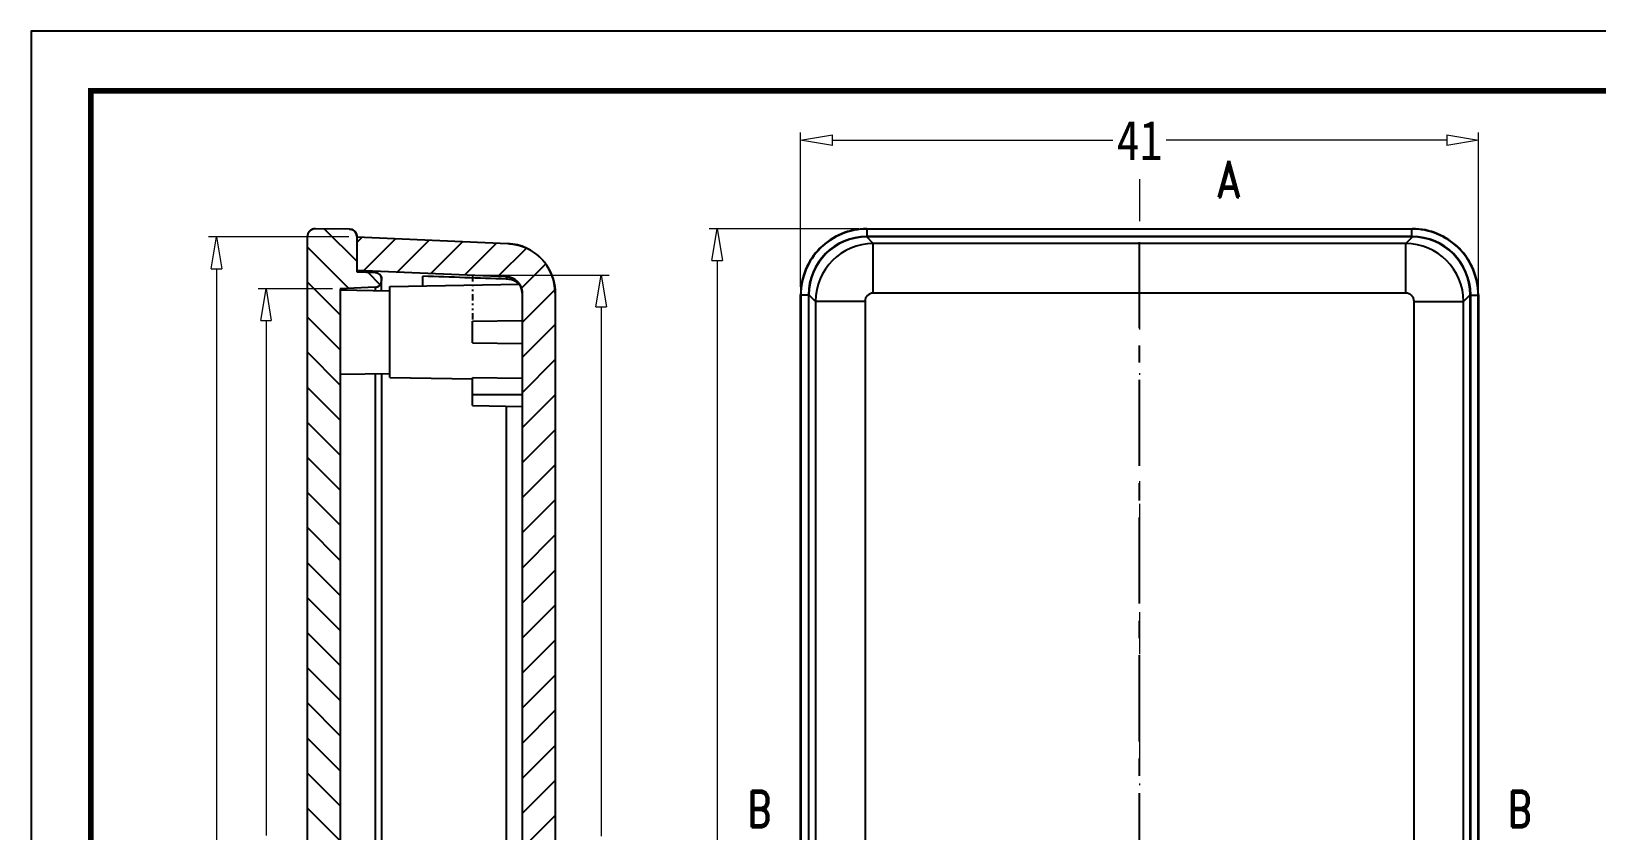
# Model space of a CAD drawing. Header units: millimetres. Extents: x 1055 to 1788, y -1993 to 204.
# Drawn here: x 1054.9 to 1149.6, y 155.8 to 204.2 of the extents above; entities that cross this region are included whole.
import ezdxf
from ezdxf.enums import TextEntityAlignment as Align

# ---------------------------------------------------------------- set-up
doc = ezdxf.new("R2010")
doc.units = ezdxf.units.MM
doc.linetypes.add('CENTER', pattern=[50.8, 31.75, -6.35, 6.35, -6.35])
doc.linetypes.add('DIVIDE', pattern=[31.75, 12.7, -6.35, 0, -6.35, 0, -6.35])
doc.layers.add('dim', color=3, linetype='Continuous', lineweight=9)
doc.layers.add('hatch', color=56, linetype='Continuous', lineweight=9)
doc.layers.add('from', color=7, linetype='Continuous')
doc.styles.add('FFS', font='SIMFANG.TTF', dxfattribs={"width": 0.85})
doc.styles.add('LongTou', font='romand.shx', dxfattribs={"width": 0.8, "bigfont": 'whgdtxt.shx'})
doc.dimstyles.new('YanXiu', dxfattribs={"dimtxt": 2.5, "dimasz": 2.2, "dimexe": 1, "dimexo": 0.6, "dimgap": 0.66, "dimtad": 0, "dimzin": 9, "dimdsep": 46, "dimtxsty": 'FFS', "dimblk": 'CLOSEDBLANK', "dimcen": 0, "dimclrd": 256, "dimclre": 131, "dimclrt": 42, "dimazin": 0, "dimtfac": 1, "dimtofl": 0, "dimtmove": 0, "dimatfit": 3, "dimldrblk": 'CLOSEDBLANK', "dimfxl": 1, "dimlwd": 5, "dimlwe": 5, "dimarcsym": 0})

# ---------------------------------------------------------------- blocks, each defined once
blk = doc.blocks.new('_ClosedBlank')
at = {"color": 0, "linetype": 'ByBlock', "lineweight": -2}
for p, q in [((-1, 0.167), (0, 0)), ((-1, 0.167), (-1, -0.167)), ((0, 0), (-1, -0.167))]:
    blk.add_line(p, q, dxfattribs=at)
blk = doc.blocks.new('*D88')
at = {"layer": 'Defpoints', "color": 0}
for p in [(1105.401, 192.217), (1096.352, 111.217), (1105.401, 111.217)]:
    blk.add_point(p, dxfattribs=at)
at = {"layer": 'dim', "color": 131, "lineweight": 5}
for p, q in [((1104.921, 192.217), (1095.872, 192.217)), ((1104.921, 111.217), (1095.872, 111.217))]:
    blk.add_line(p, q, dxfattribs=at)
at = {"layer": 'dim', "lineweight": 5}
for p, q in [((1096.352, 190.297), (1096.352, 153.321)), ((1096.352, 113.137), (1096.352, 150.112))]:
    blk.add_line(p, q, dxfattribs=at)
at = {"layer": 'dim', "lineweight": 5, "xscale": 1.92, "yscale": 1.92, "zscale": 1.92}
for p, rotation in [((1096.352, 192.217), 90), ((1096.352, 111.217), 270)]:
    blk.add_blockref('_ClosedBlank', p, dxfattribs=dict(at, rotation=rotation))
at = {"layer": 'dim', "color": 42, "insert": (1096.352, 151.717), "char_height": 2.4, "attachment_point": 5, "rotation": 90, "style": 'FFS'}
blk.add_mtext('81', dxfattribs=at)
blk = doc.blocks.new('*D91')
at = {"layer": 'Defpoints', "color": 0}
for p in [(1142.401, 197.567), (1101.401, 188.216, 0), (1142.401, 188.217, 0)]:
    blk.add_point(p, dxfattribs=at)
at = {"layer": 'dim', "color": 131, "lineweight": 5}
for p, q in [((1101.401, 188.696), (1101.401, 198.046)), ((1142.401, 188.696), (1142.401, 198.046))]:
    blk.add_line(p, q, dxfattribs=at)
at = {"layer": 'dim', "lineweight": 5}
for p, q in [((1103.321, 197.567), (1120.28, 197.567)), ((1140.481, 197.567), (1123.522, 197.567))]:
    blk.add_line(p, q, dxfattribs=at)
at = {"layer": 'dim', "lineweight": 5, "xscale": 1.92, "yscale": 1.92, "zscale": 1.92, "rotation": 180}
blk.add_blockref('_ClosedBlank', (1101.401, 197.567), dxfattribs=at)
at = {"layer": 'dim', "lineweight": 5, "xscale": 1.92, "yscale": 1.92, "zscale": 1.92}
blk.add_blockref('_ClosedBlank', (1142.401, 197.567), dxfattribs=at)
at = {"layer": 'dim', "color": 42, "insert": (1121.901, 197.567), "char_height": 2.4, "attachment_point": 5, "style": 'FFS'}
blk.add_mtext('41', dxfattribs=at)
blk = doc.blocks.new('*D99')
at = {"layer": 'Defpoints', "color": 0}
for p in [(1073.556, 188.582), (1069.063, 114.851), (1073.556, 114.851)]:
    blk.add_point(p, dxfattribs=at)
at = {"layer": 'dim', "color": 131, "lineweight": 5}
for p, q in [((1073.077, 188.582), (1068.583, 188.582)), ((1073.077, 114.851), (1068.583, 114.851))]:
    blk.add_line(p, q, dxfattribs=at)
at = {"layer": 'dim', "lineweight": 5}
for p, q in [((1069.063, 186.662), (1069.063, 155.504)), ((1069.063, 116.771), (1069.063, 147.929))]:
    blk.add_line(p, q, dxfattribs=at)
at = {"layer": 'dim', "lineweight": 5, "xscale": 1.92, "yscale": 1.92, "zscale": 1.92}
for p, rotation in [((1069.063, 188.582), 90), ((1069.063, 114.851), 270)]:
    blk.add_blockref('_ClosedBlank', p, dxfattribs=dict(at, rotation=rotation))
at = {"layer": 'dim', "color": 42, "insert": (1069.063, 151.717), "char_height": 2.4, "attachment_point": 5, "rotation": 90, "style": 'FFS'}
blk.add_mtext('73.73', dxfattribs=at)
blk = doc.blocks.new('*D100')
at = {"layer": 'Defpoints', "color": 0}
for p in [(1074.556, 191.717), (1066.063, 111.717), (1074.556, 111.717)]:
    blk.add_point(p, dxfattribs=at)
at = {"layer": 'dim', "color": 131, "lineweight": 5}
for p, q in [((1074.077, 191.717), (1065.583, 191.717)), ((1074.077, 111.717), (1065.583, 111.717))]:
    blk.add_line(p, q, dxfattribs=at)
at = {"layer": 'dim', "lineweight": 5}
for p, q in [((1066.063, 189.797), (1066.063, 153.404)), ((1066.063, 113.637), (1066.063, 150.029))]:
    blk.add_line(p, q, dxfattribs=at)
at = {"layer": 'dim', "lineweight": 5, "xscale": 1.92, "yscale": 1.92, "zscale": 1.92}
for p, rotation in [((1066.063, 191.717), 90), ((1066.063, 111.717), 270)]:
    blk.add_blockref('_ClosedBlank', p, dxfattribs=dict(at, rotation=rotation))
at = {"layer": 'dim', "color": 42, "insert": (1066.063, 151.717), "char_height": 2.4, "attachment_point": 5, "rotation": 90, "style": 'FFS'}
blk.add_mtext('80', dxfattribs=at)
blk = doc.blocks.new('*D104')
at = {"layer": 'Defpoints', "color": 0}
for p in [(1081.556, 189.409, 0), (1089.335, 189.409), (1081.556, 114.024)]:
    blk.add_point(p, dxfattribs=at)
at = {"layer": 'dim', "color": 131, "lineweight": 5}
for p, q in [((1082.036, 189.409), (1089.815, 189.409)), ((1082.036, 114.024), (1089.815, 114.024))]:
    blk.add_line(p, q, dxfattribs=at)
at = {"layer": 'dim', "lineweight": 5}
for p, q in [((1089.335, 187.489), (1089.335, 155.471)), ((1089.335, 115.944), (1089.335, 147.962))]:
    blk.add_line(p, q, dxfattribs=at)
at = {"layer": 'dim', "lineweight": 5, "xscale": 1.92, "yscale": 1.92, "zscale": 1.92}
for p, rotation in [((1089.335, 189.409), 90), ((1089.335, 114.024), 270)]:
    blk.add_blockref('_ClosedBlank', p, dxfattribs=dict(at, rotation=rotation))
at = {"layer": 'dim', "color": 42, "insert": (1089.335, 151.717), "char_height": 2.4, "attachment_point": 5, "rotation": 90, "style": 'FFS'}
blk.add_mtext('75.38', dxfattribs=at)

msp = doc.modelspace()

# ---------------------------------------------------------------- hatches: boundary and pattern name
at = {"linetype": 'Continuous'}
h = msp.add_hatch(dxfattribs=at)
h.set_pattern_fill('DEFAULT__1', color=40, scale=1.5, angle=135, style=0, pattern_type=0)
h.set_pattern_definition([(135, (1667.9526, -384.0609), (-1.0606602, -1.0606602), [])])
edge = h.paths.add_edge_path()
edge.add_line((1074.556, 113.819), (1074.556, 111.684))
edge.add_spline(control_points=[(1074.11, 111.234), (1074.372, 111.237), (1074.556, 111.423), (1074.556, 111.684)], knot_values=[0, 0, 0, 0, 1, 1, 1, 1], weights=[1, 0.80679, 0.80679, 1], degree=3, periodic=0)
edge.add_line((1074.11, 111.234), (1072.061, 111.217))
edge.add_spline(control_points=[(1072.061, 111.217), (1071.766, 111.214), (1071.556, 111.422), (1071.556, 111.717)], knot_values=[0, 0, 0, 0, 1, 1, 1, 1], weights=[1, 0.802676, 0.802676, 1], degree=3, periodic=0)
edge.add_line((1071.556, 191.717), (1071.556, 111.717))
edge.add_spline(control_points=[(1072.061, 192.217), (1071.766, 192.219), (1071.556, 192.012), (1071.556, 191.717)], knot_values=[0, 0, 0, 0, 1, 1, 1, 1], weights=[1, 0.802676, 0.802676, 1], degree=3, periodic=0)
edge.add_line((1074.11, 192.199), (1072.061, 192.217))
edge.add_spline(control_points=[(1074.11, 192.199), (1074.372, 192.196), (1074.556, 192.01), (1074.556, 191.749)], knot_values=[0, 0, 0, 0, 1, 1, 1, 1], weights=[1, 0.80679, 0.80679, 1], degree=3, periodic=0)
edge.add_line((1074.556, 191.749), (1074.556, 189.615))
edge.add_line((1074.556, 189.615), (1075.674, 189.566))
edge.add_spline(control_points=[(1075.674, 189.566), (1075.9, 189.556), (1076.056, 189.392), (1076.056, 189.166)], knot_values=[0, 0, 0, 0, 1, 1, 1, 1], weights=[1, 0.814909, 0.814909, 1], degree=3, periodic=0)
edge.add_line((1076.056, 189.166), (1076.056, 189.074))
edge.add_spline(control_points=[(1075.674, 188.674), (1075.9, 188.684), (1076.056, 188.847), (1076.056, 189.074)], knot_values=[0, 0, 0, 0, 1, 1, 1, 1], weights=[1, 0.814909, 0.814909, 1], degree=3, periodic=0)
edge.add_line((1075.674, 188.674), (1073.556, 188.582))
edge.add_line((1073.556, 188.582), (1073.556, 114.851))
edge.add_line((1075.674, 114.759), (1073.556, 114.851))
edge.add_spline(control_points=[(1075.674, 114.759), (1075.9, 114.749), (1076.056, 114.586), (1076.056, 114.359)], knot_values=[0, 0, 0, 0, 1, 1, 1, 1], weights=[1, 0.814909, 0.814909, 1], degree=3, periodic=0)
edge.add_line((1076.056, 114.359), (1076.056, 114.267))
edge.add_spline(control_points=[(1075.674, 113.867), (1075.9, 113.877), (1076.056, 114.041), (1076.056, 114.267)], knot_values=[0, 0, 0, 0, 1, 1, 1, 1], weights=[1, 0.814909, 0.814909, 1], degree=3, periodic=0)
edge.add_line((1074.556, 113.819), (1075.674, 113.867))
h = msp.add_hatch(dxfattribs=at)
h.set_pattern_fill('DEFAULT__2', color=40, scale=1.5, angle=225, style=0, pattern_type=0)
h.set_pattern_definition([(225, (1667.9526, -384.0609), (1.0606602, -1.0606602), [])])
edge = h.paths.add_edge_path()
edge.add_line((1074.556, 113.718), (1074.556, 111.717))
edge.add_line((1074.556, 113.718), (1083.6, 114.113))
edge.add_spline(control_points=[(1083.6, 114.113), (1084.165, 114.138), (1084.556, 114.547), (1084.556, 115.112)], knot_values=[0, 0, 0, 0, 1, 1, 1, 1], weights=[1, 0.814909, 0.814909, 1], degree=3, periodic=0)
edge.add_line((1084.556, 188.321), (1084.556, 115.112))
edge.add_spline(control_points=[(1083.6, 189.32), (1084.165, 189.295), (1084.556, 188.886), (1084.556, 188.321)], knot_values=[0, 0, 0, 0, 1, 1, 1, 1], weights=[1, 0.814909, 0.814909, 1], degree=3, periodic=0)
edge.add_line((1074.556, 189.715), (1083.6, 189.32))
edge.add_line((1074.556, 191.717), (1074.556, 189.715))
edge.add_line((1074.556, 191.717), (1083.687, 191.318))
edge.add_spline(control_points=[(1083.687, 191.318), (1085.383, 191.244), (1086.556, 190.018), (1086.556, 188.321)], knot_values=[0, 0, 0, 0, 1, 1, 1, 1], weights=[1, 0.814909, 0.814909, 1], degree=3, periodic=0)
edge.add_line((1086.556, 188.321), (1086.556, 115.112))
edge.add_spline(control_points=[(1083.687, 112.115), (1085.383, 112.189), (1086.556, 113.415), (1086.556, 115.112)], knot_values=[0, 0, 0, 0, 1, 1, 1, 1], weights=[1, 0.814909, 0.814909, 1], degree=3, periodic=0)
edge.add_line((1074.556, 111.717), (1083.687, 112.115))

# ---------------------------------------------------------------- linework, layer by layer
at = {"color": 7, "linetype": 'Continuous'}
for p, q in [((1071.556, 191.717, 0), (1071.556, 111.717, 0)), ((1071.556, 191.717, 0), (1071.556, 111.717, 0)), ((1074.11, 192.199, 0), (1072.061, 192.217, 0)), ((1074.11, 192.199, 0), (1072.061, 192.217, 0)), ((1074.556, 191.749, 0), (1074.556, 189.615, 0)), ((1074.556, 191.749, 0), (1074.556, 189.615, 0)), ((1074.556, 191.717, 0), (1083.687, 191.318, 0)), ((1074.556, 191.717, 0), (1083.687, 191.318, 0)), ((1074.556, 191.717, 0), (1074.556, 189.715, 0)), ((1138.404, 191.717), (1105.397, 191.717)), ((1105.796, 191.318), (1105.397, 191.717)), ((1105.4, 192.217), (1138.401, 192.217)), ((1105.418, 192.199), (1105.4, 192.217)), ((1138.383, 192.199), (1105.418, 192.199)), ((1105.418, 191.749), (1105.418, 192.199)), ((1138.383, 191.749), (1105.418, 191.749)), ((1138.005, 191.318), (1105.796, 191.318)), ((1105.796, 188.321), (1105.796, 191.318)), ((1138.005, 191.318), (1138.404, 191.717)), ((1138.005, 188.321), (1138.005, 191.318)), ((1138.401, 192.217), (1138.383, 192.199)), ((1138.383, 191.749), (1138.383, 192.199)), ((1074.556, 189.715, 0), (1083.6, 189.32, 0)), ((1074.556, 189.715, 0), (1083.6, 189.32, 0)), ((1074.556, 189.615, 0), (1075.674, 189.566, 0)), ((1074.556, 189.615, 0), (1075.674, 189.566, 0)), ((1075.674, 188.674, 0), (1073.556, 188.582, 0)), ((1075.674, 188.674, 0), (1073.556, 188.582, 0)), ((1073.556, 188.582, 0), (1073.556, 114.851, 0)), ((1073.556, 188.582, 0), (1073.556, 114.851, 0)), ((1073.556, 188.519, 0), (1076.556, 188.467, 0)), ((1075.674, 188.674, 0), (1075.674, 188.482, 0)), ((1076.056, 188.475, 0), (1076.056, 189.166, 0)), ((1076.056, 189.166, 0), (1076.056, 189.074, 0)), ((1076.556, 188.717, 0), (1084.403, 188.854, 0)), ((1076.556, 183.217, 0), (1076.556, 188.717, 0)), ((1078.556, 188.751, 0), (1078.556, 189.343, 0)), ((1083.615, 189.166, 0), (1083.595, 189.166, 0)), ((1084.556, 188.321, 0), (1084.556, 115.112, 0)), ((1084.556, 188.321, 0), (1084.556, 115.112, 0)), ((1086.556, 188.321, 0), (1086.556, 115.112, 0)), ((1086.556, 188.321, 0), (1086.556, 115.112, 0)), ((1101.401, 115.216), (1101.401, 188.217)), ((1101.419, 188.199), (1101.401, 188.217)), ((1101.869, 188.199), (1101.419, 188.199)), ((1101.419, 188.199), (1101.419, 115.234)), ((1101.869, 188.199), (1101.869, 115.234)), ((1101.901, 115.213), (1101.901, 188.22)), ((1102.299, 187.821), (1101.901, 188.22)), ((1105.296, 187.821), (1102.299, 187.821)), ((1102.299, 187.821), (1102.299, 115.612)), ((1105.296, 187.821), (1105.296, 115.612)), ((1138.005, 188.321), (1105.796, 188.321)), ((1138.505, 187.821), (1141.502, 187.821)), ((1138.505, 115.612), (1138.505, 187.821)), ((1141.502, 187.821), (1141.901, 188.22)), ((1141.502, 115.612), (1141.502, 187.821)), ((1141.901, 115.213), (1141.901, 188.22)), ((1141.933, 188.199), (1142.383, 188.199)), ((1141.933, 115.234), (1141.933, 188.199)), ((1142.401, 188.217), (1142.383, 188.199)), ((1142.383, 115.234), (1142.383, 188.199)), ((1142.401, 188.217), (1142.401, 115.216)), ((1081.556, 186.617, 0), (1084.556, 186.669, 0)), ((1081.556, 185.317, 0), (1081.556, 186.617, 0)), ((1081.556, 185.317, 0), (1084.556, 185.264, 0)), ((1073.556, 183.414, 0), (1076.556, 183.467, 0)), ((1075.674, 183.451, 0), (1075.674, 114.759, 0)), ((1076.056, 183.458, 0), (1076.056, 114.394, 0)), ((1076.556, 183.217, 0), (1081.556, 183.129, 0)), ((1084.556, 183.164, 0), (1081.556, 183.205, 0)), ((1081.556, 181.519, 0), (1081.556, 183.205, 0)), ((1084.556, 182.169, 0), (1081.556, 182.169, 0)), ((1081.556, 181.519, 0), (1084.556, 181.467, 0)), ((1083.6, 133.752, 0), (1083.6, 181.483, 0))]:
    msp.add_line(p, q, dxfattribs=at)
at = {"color": 1, "linetype": 'CENTER', "ltscale": 0.164}
msp.add_line((1121.901, 111.217, 0), (1121.901, 192.217, 0), dxfattribs=at)
at = {"color": 2, "linetype": 'DIVIDE', "ltscale": 0.03}
msp.add_line((1081.556, 189.409), (1081.556, 186.617), dxfattribs=at)
at = {"color": 7, "linetype": 'Continuous'}
for centre, radius, start, end in [((1072.056, 191.717, 0), 0.5, 89.5, 180), ((1074.106, 191.749, 0), 0.45, 0, 89.5), ((1083.556, 188.321, 0), 3, 0, 87.5), ((1105.4, 188.217), 4, 89.99987, 180.00013), ((1105.418, 188.199), 4, 89.99979, 180.00021), ((1105.418, 188.199), 3.55, 90.38645, 179.61353), ((1105.803, 187.815), 3.503, 90.10861, 179.89681), ((1105.419, 188.21), 3.539, 90.00812, 90.39679), ((1137.999, 187.815), 3.503, 0.10861, 89.89681), ((1138.383, 188.199), 4, 359.99979, 90.00021), ((1138.382, 188.21), 3.539, 89.60321, 89.99188), ((1138.401, 188.217), 4, 359.99987, 90.00013), ((1138.383, 188.199), 3.55, 0.38647, 89.61355), ((1075.656, 189.166, 0), 0.4, 0, 87.5), ((1075.656, 189.074, 0), 0.4, 272.5, 0), ((1083.556, 188.321, 0), 1, 0, 87.5), ((1105.408, 188.198), 3.54, 179.60242, 179.99103), ((1105.796, 187.821), 0.499, 89.97867, 180.02133), ((1138.006, 187.821), 0.499, 359.97866, 90.02134), ((1138.393, 188.198), 3.54, 0.00897, 0.39758)]:
    msp.add_arc(centre, radius, start, end, dxfattribs=at)
for centre, major_axis, ratio, start_param, end_param in [((1105.404, 188.213), (-2.48, 2.48), 0.998099, -0.784447, 0.784447), ((1138.397, 188.213), (2.48, 2.48), 0.998099, -0.784447, 0.784447), ((1055.911, 189.027, 0), (-85.935, 2.692), 0.012354, -1.8984, -1.837072)]:
    msp.add_ellipse(centre, major_axis=major_axis, ratio=ratio, start_param=start_param, end_param=end_param, dxfattribs=at)
for points, start_tangent, end_tangent in [([(1072.061, 192.217, 0), (1072.055, 192.217, 0), (1072.05, 192.217, 0), (1072.044, 192.216, 0), (1072.038, 192.216, 0), (1072.033, 192.216, 0), (1072.027, 192.216, 0), (1072.021, 192.215, 0), (1072.016, 192.215, 0), (1072.01, 192.214, 0), (1072.004, 192.214, 0), (1071.998, 192.213, 0), (1071.993, 192.212, 0), (1071.987, 192.212, 0), (1071.981, 192.211, 0), (1071.975, 192.21, 0), (1071.969, 192.209, 0), (1071.963, 192.208, 0), (1071.958, 192.207, 0), (1071.952, 192.206, 0), (1071.946, 192.204, 0), (1071.94, 192.203, 0), (1071.934, 192.201, 0), (1071.928, 192.2, 0), (1071.922, 192.198, 0), (1071.917, 192.197, 0), (1071.911, 192.195, 0), (1071.905, 192.193, 0), (1071.899, 192.191, 0), (1071.893, 192.189, 0), (1071.887, 192.187, 0), (1071.881, 192.185, 0), (1071.876, 192.183, 0), (1071.87, 192.18, 0), (1071.864, 192.178, 0), (1071.858, 192.176, 0), (1071.852, 192.173, 0), (1071.847, 192.17, 0), (1071.841, 192.168, 0), (1071.835, 192.165, 0), (1071.83, 192.162, 0), (1071.824, 192.159, 0), (1071.818, 192.156, 0), (1071.813, 192.153, 0), (1071.807, 192.15, 0), (1071.802, 192.147, 0), (1071.796, 192.143, 0), (1071.791, 192.14, 0), (1071.785, 192.137, 0), (1071.78, 192.133, 0), (1071.774, 192.129, 0), (1071.769, 192.126, 0), (1071.764, 192.122, 0), (1071.759, 192.118, 0), (1071.753, 192.114, 0), (1071.748, 192.11, 0), (1071.743, 192.106, 0), (1071.738, 192.102, 0), (1071.733, 192.098, 0), (1071.728, 192.094, 0), (1071.723, 192.09, 0), (1071.719, 192.085, 0), (1071.714, 192.081, 0), (1071.709, 192.076, 0), (1071.704, 192.072, 0), (1071.7, 192.067, 0), (1071.695, 192.062, 0), (1071.691, 192.058, 0), (1071.686, 192.053, 0), (1071.682, 192.048, 0), (1071.678, 192.043, 0), (1071.674, 192.038, 0), (1071.669, 192.033, 0), (1071.665, 192.028, 0), (1071.661, 192.023, 0), (1071.657, 192.018, 0), (1071.654, 192.013, 0), (1071.65, 192.007, 0), (1071.646, 192.002, 0), (1071.642, 191.997, 0), (1071.639, 191.991, 0), (1071.635, 191.986, 0), (1071.632, 191.981, 0), (1071.629, 191.975, 0), (1071.625, 191.97, 0), (1071.622, 191.964, 0), (1071.619, 191.959, 0), (1071.616, 191.953, 0), (1071.613, 191.947, 0), (1071.61, 191.942, 0), (1071.607, 191.936, 0), (1071.604, 191.93, 0), (1071.602, 191.925, 0), (1071.599, 191.919, 0), (1071.597, 191.913, 0), (1071.594, 191.907, 0), (1071.592, 191.902, 0), (1071.59, 191.896, 0), (1071.587, 191.89, 0), (1071.585, 191.884, 0), (1071.583, 191.878, 0), (1071.581, 191.872, 0), (1071.579, 191.867, 0), (1071.578, 191.861, 0), (1071.576, 191.855, 0), (1071.574, 191.849, 0), (1071.573, 191.843, 0), (1071.571, 191.837, 0), (1071.57, 191.831, 0), (1071.568, 191.826, 0), (1071.567, 191.82, 0), (1071.566, 191.814, 0), (1071.565, 191.808, 0), (1071.564, 191.802, 0), (1071.563, 191.796, 0), (1071.562, 191.791, 0), (1071.561, 191.785, 0), (1071.56, 191.779, 0), (1071.56, 191.773, 0), (1071.559, 191.767, 0), (1071.558, 191.762, 0), (1071.558, 191.756, 0), (1071.558, 191.75, 0), (1071.557, 191.745, 0), (1071.557, 191.739, 0), (1071.557, 191.733, 0), (1071.557, 191.728, 0), (1071.556, 191.722, 0), (1071.556, 191.717, 0)], (-0.999962, 0.008727), (0, -1)), ([(1074.11, 192.199, 0), (1074.115, 192.199, 0), (1074.12, 192.198, 0), (1074.125, 192.198, 0), (1074.13, 192.198, 0), (1074.135, 192.198, 0), (1074.14, 192.197, 0), (1074.146, 192.197, 0), (1074.151, 192.197, 0), (1074.156, 192.196, 0), (1074.161, 192.195, 0), (1074.166, 192.195, 0), (1074.171, 192.194, 0), (1074.176, 192.193, 0), (1074.181, 192.192, 0), (1074.187, 192.191, 0), (1074.192, 192.191, 0), (1074.197, 192.189, 0), (1074.202, 192.188, 0), (1074.207, 192.187, 0), (1074.213, 192.186, 0), (1074.218, 192.185, 0), (1074.223, 192.183, 0), (1074.228, 192.182, 0), (1074.233, 192.18, 0), (1074.239, 192.179, 0), (1074.244, 192.177, 0), (1074.249, 192.176, 0), (1074.254, 192.174, 0), (1074.259, 192.172, 0), (1074.265, 192.17, 0), (1074.27, 192.168, 0), (1074.275, 192.166, 0), (1074.28, 192.164, 0), (1074.285, 192.162, 0), (1074.29, 192.159, 0), (1074.295, 192.157, 0), (1074.301, 192.155, 0), (1074.306, 192.152, 0), (1074.311, 192.15, 0), (1074.316, 192.147, 0), (1074.321, 192.144, 0), (1074.326, 192.142, 0), (1074.331, 192.139, 0), (1074.335, 192.136, 0), (1074.34, 192.133, 0), (1074.345, 192.13, 0), (1074.35, 192.127, 0), (1074.355, 192.124, 0), (1074.36, 192.121, 0), (1074.364, 192.118, 0), (1074.369, 192.114, 0), (1074.374, 192.111, 0), (1074.378, 192.107, 0), (1074.383, 192.104, 0), (1074.387, 192.1, 0), (1074.392, 192.097, 0), (1074.396, 192.093, 0), (1074.401, 192.089, 0), (1074.405, 192.085, 0), (1074.409, 192.082, 0), (1074.414, 192.078, 0), (1074.418, 192.074, 0), (1074.422, 192.07, 0), (1074.426, 192.066, 0), (1074.43, 192.061, 0), (1074.434, 192.057, 0), (1074.438, 192.053, 0), (1074.442, 192.049, 0), (1074.446, 192.044, 0), (1074.45, 192.04, 0), (1074.453, 192.036, 0), (1074.457, 192.031, 0), (1074.46, 192.027, 0), (1074.464, 192.022, 0), (1074.467, 192.017, 0), (1074.471, 192.013, 0), (1074.474, 192.008, 0), (1074.477, 192.003, 0), (1074.481, 191.999, 0), (1074.484, 191.994, 0), (1074.487, 191.989, 0), (1074.49, 191.984, 0), (1074.493, 191.979, 0), (1074.496, 191.974, 0), (1074.499, 191.969, 0), (1074.501, 191.964, 0), (1074.504, 191.959, 0), (1074.507, 191.954, 0), (1074.509, 191.949, 0), (1074.512, 191.944, 0), (1074.514, 191.939, 0), (1074.516, 191.934, 0), (1074.519, 191.929, 0), (1074.521, 191.924, 0), (1074.523, 191.919, 0), (1074.525, 191.914, 0), (1074.527, 191.908, 0), (1074.529, 191.903, 0), (1074.531, 191.898, 0), (1074.533, 191.893, 0), (1074.534, 191.888, 0), (1074.536, 191.882, 0), (1074.538, 191.877, 0), (1074.539, 191.872, 0), (1074.541, 191.867, 0), (1074.542, 191.861, 0), (1074.543, 191.856, 0), (1074.545, 191.851, 0), (1074.546, 191.846, 0), (1074.547, 191.841, 0), (1074.548, 191.835, 0), (1074.549, 191.83, 0), (1074.55, 191.825, 0), (1074.551, 191.82, 0), (1074.552, 191.815, 0), (1074.552, 191.809, 0), (1074.553, 191.804, 0), (1074.554, 191.799, 0), (1074.554, 191.794, 0), (1074.555, 191.789, 0), (1074.555, 191.784, 0), (1074.555, 191.779, 0), (1074.556, 191.774, 0), (1074.556, 191.769, 0), (1074.556, 191.764, 0), (1074.556, 191.759, 0), (1074.556, 191.754, 0), (1074.556, 191.749, 0)], (0.999962, -0.008727), (0, -1)), ([(1083.687, 191.318, 0), (1083.72, 191.316, 0), (1083.752, 191.314, 0), (1083.785, 191.312, 0), (1083.818, 191.309, 0), (1083.851, 191.306, 0), (1083.884, 191.303, 0), (1083.917, 191.299, 0), (1083.95, 191.295, 0), (1083.983, 191.29, 0), (1084.017, 191.285, 0), (1084.05, 191.28, 0), (1084.083, 191.274, 0), (1084.117, 191.268, 0), (1084.15, 191.261, 0), (1084.184, 191.254, 0), (1084.218, 191.247, 0), (1084.251, 191.239, 0), (1084.285, 191.231, 0), (1084.319, 191.222, 0), (1084.353, 191.213, 0), (1084.386, 191.204, 0), (1084.42, 191.194, 0), (1084.454, 191.183, 0), (1084.487, 191.173, 0), (1084.521, 191.161, 0), (1084.555, 191.15, 0), (1084.588, 191.138, 0), (1084.622, 191.125, 0), (1084.655, 191.112, 0), (1084.688, 191.099, 0), (1084.722, 191.085, 0), (1084.755, 191.071, 0), (1084.788, 191.056, 0), (1084.821, 191.041, 0), (1084.854, 191.026, 0), (1084.887, 191.01, 0), (1084.92, 190.993, 0), (1084.952, 190.976, 0), (1084.984, 190.959, 0), (1085.017, 190.941, 0), (1085.049, 190.923, 0), (1085.081, 190.905, 0), (1085.112, 190.886, 0), (1085.144, 190.866, 0), (1085.175, 190.847, 0), (1085.206, 190.826, 0), (1085.237, 190.806, 0), (1085.268, 190.785, 0), (1085.299, 190.763, 0), (1085.329, 190.741, 0), (1085.359, 190.719, 0), (1085.389, 190.696, 0), (1085.418, 190.673, 0), (1085.447, 190.65, 0), (1085.476, 190.626, 0), (1085.505, 190.602, 0), (1085.533, 190.577, 0), (1085.561, 190.552, 0), (1085.589, 190.527, 0), (1085.617, 190.501, 0), (1085.644, 190.475, 0), (1085.671, 190.449, 0), (1085.697, 190.422, 0), (1085.724, 190.395, 0), (1085.749, 190.368, 0), (1085.775, 190.34, 0), (1085.8, 190.312, 0), (1085.825, 190.284, 0), (1085.849, 190.255, 0), (1085.873, 190.227, 0), (1085.897, 190.197, 0), (1085.92, 190.168, 0), (1085.943, 190.138, 0), (1085.966, 190.108, 0), (1085.988, 190.078, 0), (1086.01, 190.047, 0), (1086.031, 190.017, 0), (1086.052, 189.986, 0), (1086.073, 189.955, 0), (1086.093, 189.923, 0), (1086.112, 189.892, 0), (1086.132, 189.86, 0), (1086.15, 189.828, 0), (1086.169, 189.796, 0), (1086.187, 189.763, 0), (1086.204, 189.731, 0), (1086.222, 189.698, 0), (1086.238, 189.665, 0), (1086.255, 189.632, 0), (1086.27, 189.599, 0), (1086.286, 189.566, 0), (1086.301, 189.533, 0), (1086.315, 189.499, 0), (1086.329, 189.466, 0), (1086.343, 189.432, 0), (1086.356, 189.398, 0), (1086.369, 189.364, 0), (1086.381, 189.331, 0), (1086.393, 189.297, 0), (1086.405, 189.263, 0), (1086.416, 189.229, 0), (1086.426, 189.195, 0), (1086.437, 189.16, 0), (1086.446, 189.126, 0), (1086.456, 189.092, 0), (1086.464, 189.058, 0), (1086.473, 189.024, 0), (1086.481, 188.99, 0), (1086.488, 188.956, 0), (1086.496, 188.922, 0), (1086.502, 188.888, 0), (1086.509, 188.854, 0), (1086.515, 188.82, 0), (1086.52, 188.786, 0), (1086.525, 188.752, 0), (1086.53, 188.718, 0), (1086.534, 188.685, 0), (1086.538, 188.651, 0), (1086.542, 188.618, 0), (1086.545, 188.584, 0), (1086.548, 188.551, 0), (1086.55, 188.518, 0), (1086.552, 188.484, 0), (1086.554, 188.451, 0), (1086.555, 188.419, 0), (1086.556, 188.386, 0), (1086.556, 188.353, 0), (1086.556, 188.321, 0)], (0.999048, -0.043619), (0, -1)), ([(1075.674, 189.566, 0), (1075.678, 189.566, 0), (1075.683, 189.565, 0), (1075.687, 189.565, 0), (1075.691, 189.565, 0), (1075.696, 189.564, 0), (1075.7, 189.564, 0), (1075.704, 189.563, 0), (1075.709, 189.563, 0), (1075.713, 189.562, 0), (1075.718, 189.561, 0), (1075.722, 189.561, 0), (1075.727, 189.56, 0), (1075.731, 189.559, 0), (1075.736, 189.558, 0), (1075.74, 189.557, 0), (1075.745, 189.556, 0), (1075.749, 189.555, 0), (1075.754, 189.554, 0), (1075.758, 189.553, 0), (1075.763, 189.552, 0), (1075.767, 189.551, 0), (1075.772, 189.549, 0), (1075.776, 189.548, 0), (1075.781, 189.546, 0), (1075.785, 189.545, 0), (1075.79, 189.543, 0), (1075.794, 189.542, 0), (1075.798, 189.54, 0), (1075.803, 189.538, 0), (1075.807, 189.537, 0), (1075.812, 189.535, 0), (1075.816, 189.533, 0), (1075.821, 189.531, 0), (1075.825, 189.529, 0), (1075.829, 189.527, 0), (1075.834, 189.525, 0), (1075.838, 189.522, 0), (1075.843, 189.52, 0), (1075.847, 189.518, 0), (1075.851, 189.516, 0), (1075.855, 189.513, 0), (1075.86, 189.511, 0), (1075.864, 189.508, 0), (1075.868, 189.506, 0), (1075.872, 189.503, 0), (1075.876, 189.5, 0), (1075.881, 189.497, 0), (1075.885, 189.495, 0), (1075.889, 189.492, 0), (1075.893, 189.489, 0), (1075.897, 189.486, 0), (1075.901, 189.483, 0), (1075.905, 189.48, 0), (1075.909, 189.477, 0), (1075.912, 189.474, 0), (1075.916, 189.47, 0), (1075.92, 189.467, 0), (1075.924, 189.464, 0), (1075.927, 189.46, 0), (1075.931, 189.457, 0), (1075.935, 189.453, 0), (1075.938, 189.45, 0), (1075.942, 189.446, 0), (1075.945, 189.443, 0), (1075.949, 189.439, 0), (1075.952, 189.435, 0), (1075.956, 189.432, 0), (1075.959, 189.428, 0), (1075.962, 189.424, 0), (1075.965, 189.42, 0), (1075.969, 189.416, 0), (1075.972, 189.412, 0), (1075.975, 189.408, 0), (1075.978, 189.404, 0), (1075.981, 189.4, 0), (1075.984, 189.396, 0), (1075.986, 189.392, 0), (1075.989, 189.388, 0), (1075.992, 189.384, 0), (1075.995, 189.38, 0), (1075.997, 189.376, 0), (1076, 189.371, 0), (1076.002, 189.367, 0), (1076.005, 189.363, 0), (1076.007, 189.358, 0), (1076.01, 189.354, 0), (1076.012, 189.35, 0), (1076.014, 189.345, 0), (1076.016, 189.341, 0), (1076.018, 189.337, 0), (1076.02, 189.332, 0), (1076.022, 189.328, 0), (1076.024, 189.323, 0), (1076.026, 189.319, 0), (1076.028, 189.314, 0), (1076.03, 189.31, 0), (1076.031, 189.305, 0), (1076.033, 189.301, 0), (1076.035, 189.296, 0), (1076.036, 189.292, 0), (1076.038, 189.287, 0), (1076.039, 189.283, 0), (1076.04, 189.278, 0), (1076.042, 189.274, 0), (1076.043, 189.269, 0), (1076.044, 189.264, 0), (1076.045, 189.26, 0), (1076.046, 189.255, 0), (1076.047, 189.251, 0), (1076.048, 189.246, 0), (1076.049, 189.242, 0), (1076.05, 189.237, 0), (1076.051, 189.233, 0), (1076.052, 189.228, 0), (1076.052, 189.224, 0), (1076.053, 189.219, 0), (1076.053, 189.215, 0), (1076.054, 189.21, 0), (1076.054, 189.206, 0), (1076.055, 189.201, 0), (1076.055, 189.197, 0), (1076.056, 189.192, 0), (1076.056, 189.188, 0), (1076.056, 189.184, 0), (1076.056, 189.179, 0), (1076.056, 189.175, 0), (1076.056, 189.17, 0), (1076.056, 189.166, 0)], (0.999048, -0.043619), (0, -1)), ([(1075.674, 188.674, 0), (1075.678, 188.674, 0), (1075.683, 188.675, 0), (1075.687, 188.675, 0), (1075.691, 188.675, 0), (1075.696, 188.676, 0), (1075.7, 188.676, 0), (1075.704, 188.677, 0), (1075.709, 188.677, 0), (1075.713, 188.678, 0), (1075.718, 188.678, 0), (1075.722, 188.679, 0), (1075.727, 188.68, 0), (1075.731, 188.681, 0), (1075.736, 188.682, 0), (1075.74, 188.683, 0), (1075.745, 188.684, 0), (1075.749, 188.685, 0), (1075.754, 188.686, 0), (1075.758, 188.687, 0), (1075.763, 188.688, 0), (1075.767, 188.689, 0), (1075.772, 188.691, 0), (1075.776, 188.692, 0), (1075.781, 188.693, 0), (1075.785, 188.695, 0), (1075.79, 188.697, 0), (1075.794, 188.698, 0), (1075.798, 188.7, 0), (1075.803, 188.702, 0), (1075.807, 188.703, 0), (1075.812, 188.705, 0), (1075.816, 188.707, 0), (1075.821, 188.709, 0), (1075.825, 188.711, 0), (1075.829, 188.713, 0), (1075.834, 188.715, 0), (1075.838, 188.717, 0), (1075.843, 188.72, 0), (1075.847, 188.722, 0), (1075.851, 188.724, 0), (1075.855, 188.727, 0), (1075.86, 188.729, 0), (1075.864, 188.732, 0), (1075.868, 188.734, 0), (1075.872, 188.737, 0), (1075.876, 188.74, 0), (1075.881, 188.742, 0), (1075.885, 188.745, 0), (1075.889, 188.748, 0), (1075.893, 188.751, 0), (1075.897, 188.754, 0), (1075.901, 188.757, 0), (1075.905, 188.76, 0), (1075.909, 188.763, 0), (1075.912, 188.766, 0), (1075.916, 188.77, 0), (1075.92, 188.773, 0), (1075.924, 188.776, 0), (1075.927, 188.78, 0), (1075.931, 188.783, 0), (1075.935, 188.786, 0), (1075.938, 188.79, 0), (1075.942, 188.794, 0), (1075.945, 188.797, 0), (1075.949, 188.801, 0), (1075.952, 188.804, 0), (1075.956, 188.808, 0), (1075.959, 188.812, 0), (1075.962, 188.816, 0), (1075.965, 188.82, 0), (1075.969, 188.824, 0), (1075.972, 188.827, 0), (1075.975, 188.831, 0), (1075.978, 188.835, 0), (1075.981, 188.839, 0), (1075.984, 188.844, 0), (1075.986, 188.848, 0), (1075.989, 188.852, 0), (1075.992, 188.856, 0), (1075.995, 188.86, 0), (1075.997, 188.864, 0), (1076, 188.869, 0), (1076.002, 188.873, 0), (1076.005, 188.877, 0), (1076.007, 188.881, 0), (1076.01, 188.886, 0), (1076.012, 188.89, 0), (1076.014, 188.894, 0), (1076.016, 188.899, 0), (1076.018, 188.903, 0), (1076.02, 188.908, 0), (1076.022, 188.912, 0), (1076.024, 188.917, 0), (1076.026, 188.921, 0), (1076.028, 188.926, 0), (1076.03, 188.93, 0), (1076.031, 188.935, 0), (1076.033, 188.939, 0), (1076.035, 188.944, 0), (1076.036, 188.948, 0), (1076.038, 188.953, 0), (1076.039, 188.957, 0), (1076.04, 188.962, 0), (1076.042, 188.966, 0), (1076.043, 188.971, 0), (1076.044, 188.975, 0), (1076.045, 188.98, 0), (1076.046, 188.985, 0), (1076.047, 188.989, 0), (1076.048, 188.994, 0), (1076.049, 188.998, 0), (1076.05, 189.003, 0), (1076.051, 189.007, 0), (1076.052, 189.012, 0), (1076.052, 189.016, 0), (1076.053, 189.021, 0), (1076.053, 189.025, 0), (1076.054, 189.03, 0), (1076.054, 189.034, 0), (1076.055, 189.039, 0), (1076.055, 189.043, 0), (1076.056, 189.047, 0), (1076.056, 189.052, 0), (1076.056, 189.056, 0), (1076.056, 189.061, 0), (1076.056, 189.065, 0), (1076.056, 189.069, 0), (1076.056, 189.074, 0)], (0.999048, 0.043619), (0, 1)), ([(1083.615, 189.166, 0), (1083.611, 189.25, 0), (1083.606, 189.302, 0), (1083.6, 189.32, 0)], (-0.030032, 0.999549), (-0.998938, 0.046074)), ([(1083.6, 189.32, 0), (1083.611, 189.319, 0), (1083.622, 189.319, 0), (1083.633, 189.318, 0), (1083.644, 189.317, 0), (1083.655, 189.316, 0), (1083.666, 189.315, 0), (1083.677, 189.314, 0), (1083.688, 189.312, 0), (1083.699, 189.311, 0), (1083.71, 189.309, 0), (1083.721, 189.307, 0), (1083.732, 189.305, 0), (1083.743, 189.303, 0), (1083.754, 189.301, 0), (1083.766, 189.299, 0), (1083.777, 189.296, 0), (1083.788, 189.294, 0), (1083.799, 189.291, 0), (1083.811, 189.288, 0), (1083.822, 189.285, 0), (1083.833, 189.282, 0), (1083.844, 189.278, 0), (1083.856, 189.275, 0), (1083.867, 189.271, 0), (1083.878, 189.268, 0), (1083.889, 189.264, 0), (1083.9, 189.26, 0), (1083.912, 189.256, 0), (1083.923, 189.251, 0), (1083.934, 189.247, 0), (1083.945, 189.242, 0), (1083.956, 189.237, 0), (1083.967, 189.233, 0), (1083.978, 189.228, 0), (1083.989, 189.222, 0), (1084, 189.217, 0), (1084.011, 189.212, 0), (1084.022, 189.206, 0), (1084.032, 189.2, 0), (1084.043, 189.194, 0), (1084.054, 189.188, 0), (1084.065, 189.182, 0), (1084.075, 189.176, 0), (1084.086, 189.169, 0), (1084.096, 189.163, 0), (1084.106, 189.156, 0), (1084.117, 189.149, 0), (1084.127, 189.142, 0), (1084.137, 189.135, 0), (1084.147, 189.128, 0), (1084.157, 189.12, 0), (1084.167, 189.113, 0), (1084.177, 189.105, 0), (1084.187, 189.097, 0), (1084.196, 189.089, 0), (1084.206, 189.081, 0), (1084.215, 189.073, 0), (1084.225, 189.065, 0), (1084.234, 189.056, 0), (1084.243, 189.048, 0), (1084.252, 189.039, 0), (1084.261, 189.03, 0), (1084.27, 189.021, 0), (1084.279, 189.012, 0), (1084.287, 189.003, 0), (1084.296, 188.994, 0), (1084.304, 188.985, 0), (1084.313, 188.975, 0), (1084.321, 188.966, 0), (1084.329, 188.956, 0), (1084.337, 188.946, 0), (1084.344, 188.936, 0), (1084.352, 188.927, 0), (1084.36, 188.917, 0), (1084.367, 188.906, 0), (1084.374, 188.896, 0), (1084.381, 188.886, 0), (1084.388, 188.876, 0), (1084.395, 188.865, 0), (1084.402, 188.855, 0), (1084.408, 188.844, 0), (1084.415, 188.834, 0), (1084.421, 188.823, 0), (1084.427, 188.812, 0), (1084.433, 188.802, 0), (1084.439, 188.791, 0), (1084.445, 188.78, 0), (1084.45, 188.769, 0), (1084.456, 188.758, 0), (1084.461, 188.747, 0), (1084.466, 188.736, 0), (1084.471, 188.725, 0), (1084.476, 188.714, 0), (1084.481, 188.702, 0), (1084.485, 188.691, 0), (1084.49, 188.68, 0), (1084.494, 188.669, 0), (1084.498, 188.657, 0), (1084.502, 188.646, 0), (1084.506, 188.635, 0), (1084.51, 188.623, 0), (1084.513, 188.612, 0), (1084.516, 188.601, 0), (1084.52, 188.589, 0), (1084.523, 188.578, 0), (1084.526, 188.567, 0), (1084.529, 188.555, 0), (1084.531, 188.544, 0), (1084.534, 188.532, 0), (1084.536, 188.521, 0), (1084.538, 188.51, 0), (1084.541, 188.498, 0), (1084.543, 188.487, 0), (1084.544, 188.476, 0), (1084.546, 188.465, 0), (1084.548, 188.453, 0), (1084.549, 188.442, 0), (1084.55, 188.431, 0), (1084.552, 188.42, 0), (1084.553, 188.409, 0), (1084.554, 188.397, 0), (1084.554, 188.386, 0), (1084.555, 188.375, 0), (1084.556, 188.364, 0), (1084.556, 188.353, 0), (1084.556, 188.342, 0), (1084.556, 188.332, 0), (1084.556, 188.321, 0)], (0.999048, -0.043619), (0, -1)), ([(1084.363, 188.859, 0), (1084.166, 189.015, 0), (1083.906, 189.122, 0), (1083.615, 189.166, 0)], (-0.679022, 0.734118), (-0.999369, 0.035507))]:
    msp.add_spline(points, degree=3, dxfattribs=dict(at, start_tangent=start_tangent, end_tangent=end_tangent))
at = {"layer": 'from', "elevation": 0}
msp.add_lwpolyline([(1054.864, 58.962), (1263.808, 58.962), (1263.808, 204.158), (1054.864, 204.158)], close=True, dxfattribs=at)
at = {"layer": 'from', "const_width": 0.36, "elevation": 0}
msp.add_lwpolyline([(1058.465, 62.563), (1058.465, 200.557), (1260.207, 200.557), (1260.207, 62.563), (1058.465, 62.563)], dxfattribs=at)
at = {"layer": 'hatch', "color": 2, "linetype": 'DIVIDE', "ltscale": 0.2}
msp.add_line((1121.901, 195.217, 0), (1121.901, 108.217, 0), dxfattribs=at)
at = {"layer": 'hatch', "color": 2, "elevation": 0}
msp.add_lwpolyline([(1121.901, 195.217, 0, 0, 0), (1123.701, 195.217, 0.54, 0, 0), (1125.501, 195.217, 0, 0, 0)], format="xyseb", dxfattribs=at)

# ---------------------------------------------------------------- texts
at = {"layer": 'hatch', "color": 6, "style": 'LongTou', "width": 0.8}
for s, p in [('A', (1127.301, 195.217, 0)), ('B', (1098.901, 157.117)), ('B', (1144.901, 157.117))]:
    msp.add_text(s, height=2.2, dxfattribs=at).set_placement(p, align=Align.MIDDLE)

# ---------------------------------------------------------------- dimensions: what is measured, and where the dimension line sits
at = {"layer": 'dim'}
dim = msp.add_linear_dim(base=(1142.401, 197.567, 0), p1=(1101.401, 188.216), p2=(1142.401, 188.217), dimstyle='YanXiu', override={"dimtxt": 2.4, "dimasz": 1.92, "dimexe": 0.47976, "dimexo": 0.47976, "dimgap": 0.47976, "dimzin": 8}, dxfattribs=at)
dim.commit()
dim.dimension.update_dxf_attribs({"geometry": '*D91', "text_midpoint": (1121.901, 197.567, 0)})
for base, p1, p2, picture, middle in [((1066.063, 111.717), (1074.556, 191.717), (1074.556, 111.717), '*D100', (1066.063, 151.717)), ((1089.3355, 189.409), (1081.5565, 114.0241), (1081.5565, 189.409, 0), '*D104', (1089.3355, 151.7166)), ((1069.063, 114.851), (1073.556, 188.582), (1073.556, 114.851), '*D99', (1069.063, 151.717))]:
    dim = msp.add_linear_dim(base=base, p1=p1, p2=p2, angle=90, dimstyle='YanXiu', override={"dimtxt": 2.4, "dimasz": 1.92, "dimexe": 0.47976, "dimexo": 0.47976, "dimgap": 0.47976, "dimzin": 8}, dxfattribs=at)
    dim.commit()
    dim.dimension.update_dxf_attribs({"geometry": picture, "text_midpoint": middle, "dimtype": 160})
dim = msp.add_linear_dim(base=(1096.352, 111.217), p1=(1105.4, 192.217), p2=(1105.4, 111.217), angle=90, dimstyle='YanXiu', override={"dimtxt": 2.4, "dimasz": 1.92, "dimexe": 0.47976, "dimexo": 0.47976, "dimgap": 0.47976, "dimzin": 8}, dxfattribs=at)
dim.commit()
dim.dimension.update_dxf_attribs({"geometry": '*D88', "text_midpoint": (1096.352, 151.717)})

doc.saveas('drawing.dxf')
